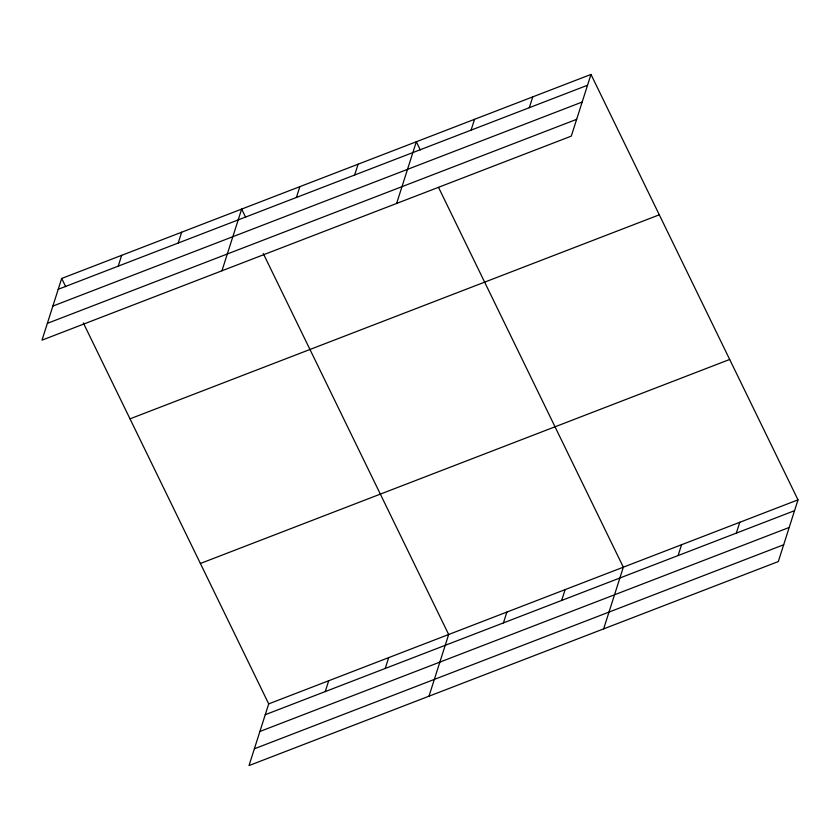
<?xml version="1.0" encoding="UTF-8"?>
<svg xmlns="http://www.w3.org/2000/svg" width="840" height="840" viewBox="0 0 840 840"><rect width="100%" height="100%" fill="white"/><g stroke="black" fill="none" stroke-linecap="round" stroke-linejoin="round"><path stroke-width="1.26" d="M61.688 278.45L42 340.147L571.295 136.122L590.982 74.434L61.688 278.45L65.677 286.639M118.22 266.154L121.674 255.328M178.206 243.033L181.66 232.208M221.959 270.774L241.647 209.087L245.637 217.277M296.415 197.463L299.869 186.638M354.637 175.025L358.092 164.199M396.627 203.448L416.315 141.761L420.305 149.951M83.317 322.906L268.706 703.878L249.018 765.566L778.312 561.55L798 499.853L590.982 74.434M471.082 130.137L474.537 119.311M325.238 691.582L328.692 680.757M529.305 107.698L532.76 96.873M385.224 668.451L388.679 657.636M428.978 696.202L448.665 634.515L263.277 253.544M503.433 622.892L506.888 612.066M561.655 600.453L565.11 589.627M603.645 628.876L623.332 567.178L438.522 187.383M678.101 555.566L681.555 544.74M736.323 533.127L739.778 522.302M58.233 289.275L587.528 85.249M52.878 306.065L582.173 102.039M47.355 323.358L576.65 119.333M130.001 418.845L659.295 214.82M200.393 563.482L729.687 359.468M268.706 703.878L798 499.853M265.251 714.703L794.546 510.678M259.896 731.482L789.191 527.468M254.373 748.787L783.668 544.761"/></g></svg>
